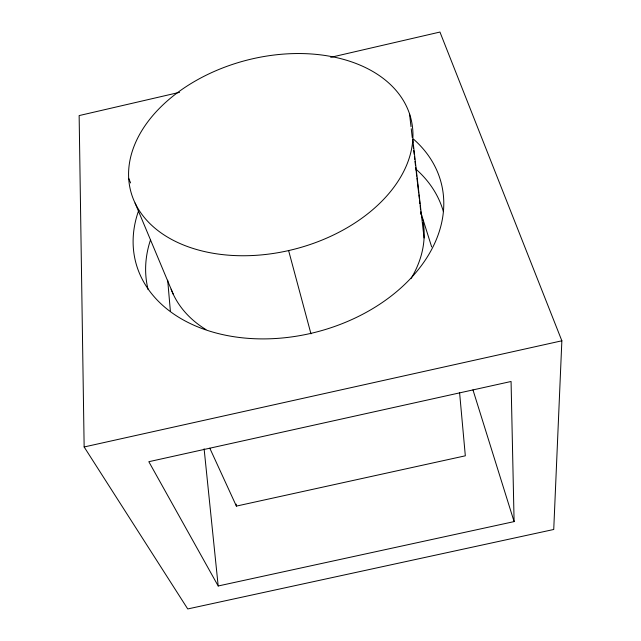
<?xml version="1.0" encoding="UTF-8"?>
<svg xmlns="http://www.w3.org/2000/svg" width="641" height="641" viewBox="0 0 641 641"><rect width="100%" height="100%" fill="white"/><g stroke="black" fill="none" stroke-linecap="round" stroke-linejoin="round"><path stroke-width="0.96" d="M330.732 57.337L439.95 32.05L561.861 340.796L553.736 529.482L187.741 608.95L84.147 446.969L79.139 115.58L179.576 92.328M84.147 446.969L561.861 340.796M209.799 448.187L236.385 506.102L465.326 455.807L459.605 392.869M218.188 585.986L514.098 521.606L511.069 381.483L148.824 461.704L218.188 585.986L204.11 448.812M135.083 203.061L173.415 294.604M128.689 178.334L130.596 182.933M431.665 246.913L420.897 212.748A130.74 95.95 -14.6 0 1 421.714 215.512M472.954 389.856L514.098 521.606M288.61 250.567L310.973 333.857M236.144 504.122L236.385 506.102M412.804 139.538A144.722 97.44 -14.6 0 1 194.127 248.772A144.722 97.44 -14.6 0 1 205.344 75.622A144.722 97.44 -14.6 0 1 412.804 139.538L424.078 237.971M409.543 113.898L411.017 126.742M411.25 128.721L412.267 137.623M412.5 139.594L412.836 142.558M413.181 145.531L413.517 148.496M413.741 150.475L414.198 154.425M414.431 156.404L414.767 159.369M414.991 161.348L415.448 165.298M415.672 167.277L416.129 171.227M416.273 172.076L416.698 176.171M416.954 178.014L417.379 182.108M417.636 183.951L418.629 192.981M418.885 194.84L419.342 198.798M419.567 200.777L419.879 203.854M420.135 205.721L420.56 209.783M420.817 211.658L421.161 214.623M167.694 280.229L170.354 310.909M413.453 139.089A157.798 112.976 -14.6 0 1 317.487 331.742A157.798 112.976 -14.6 0 1 138.312 211.522M148.111 289.596A152.702 112.207 -14.6 0 1 150.427 240.127M416.249 169.424A152.702 112.207 -14.6 0 1 443.388 211.634M422.187 217.387A130.74 95.95 -14.6 0 1 422.82 220.24M423.172 222.163A130.74 95.95 -14.6 0 1 411.065 278.514M205.937 329.578A130.74 95.95 -14.6 0 1 171.123 289.203"/></g></svg>
